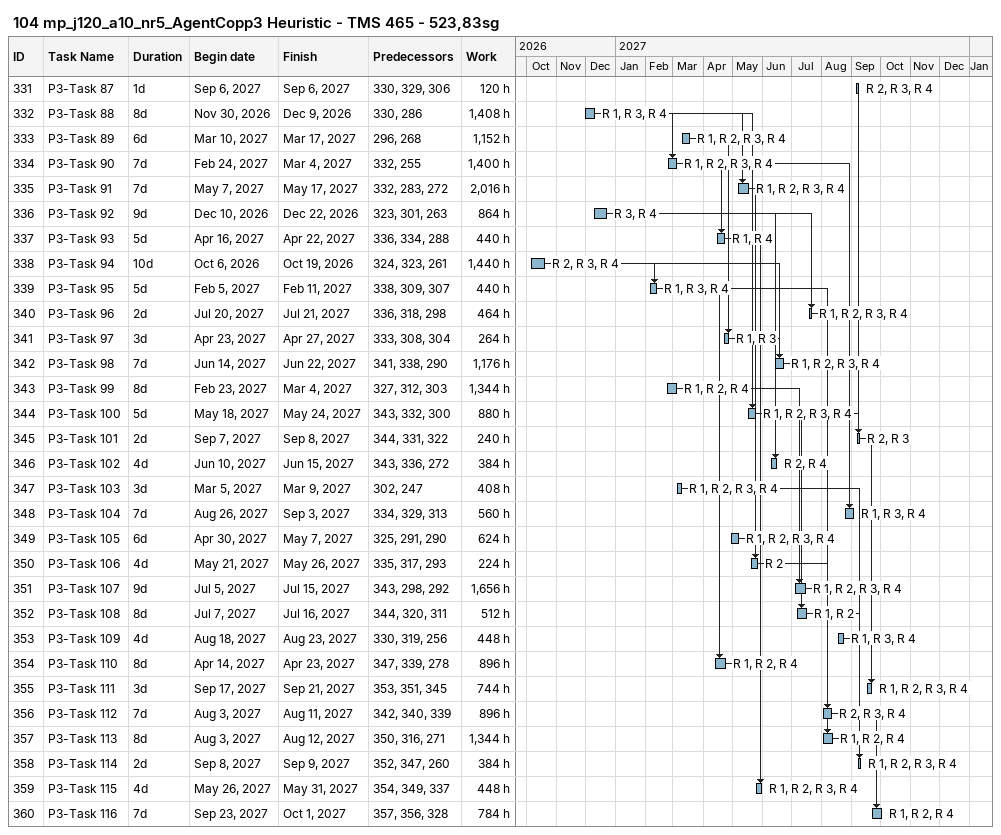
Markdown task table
104 mp_j120_a10_nr5_AgentCopp3 Heuristic - TMS 465 - 523,83sg

| ID | Task | Duration | Start | Finish | Predecessors | Resources | Work (h) |
|---|---|---|---|---|---|---|---|
| 331 | P3-Task 87 | 1d | 2027-09-06 | 2027-09-06 | 330, 329, 306 | R 2, R 3, R 4 | 120 |
| 332 | P3-Task 88 | 8d | 2026-11-30 | 2026-12-09 | 330, 286 | R 1, R 3, R 4 | 1408 |
| 333 | P3-Task 89 | 6d | 2027-03-10 | 2027-03-17 | 296, 268 | R 1, R 2, R 3, R 4 | 1152 |
| 334 | P3-Task 90 | 7d | 2027-02-24 | 2027-03-04 | 332, 255 | R 1, R 2, R 3, R 4 | 1400 |
| 335 | P3-Task 91 | 7d | 2027-05-07 | 2027-05-17 | 332, 283, 272 | R 1, R 2, R 3, R 4 | 2016 |
| 336 | P3-Task 92 | 9d | 2026-12-10 | 2026-12-22 | 323, 301, 263 | R 3, R 4 | 864 |
| 337 | P3-Task 93 | 5d | 2027-04-16 | 2027-04-22 | 336, 334, 288 | R 1, R 4 | 440 |
| 338 | P3-Task 94 | 10d | 2026-10-06 | 2026-10-19 | 324, 323, 261 | R 2, R 3, R 4 | 1440 |
| 339 | P3-Task 95 | 5d | 2027-02-05 | 2027-02-11 | 338, 309, 307 | R 1, R 3, R 4 | 440 |
| 340 | P3-Task 96 | 2d | 2027-07-20 | 2027-07-21 | 336, 318, 298 | R 1, R 2, R 3, R 4 | 464 |
| 341 | P3-Task 97 | 3d | 2027-04-23 | 2027-04-27 | 333, 308, 304 | R 1, R 3 | 264 |
| 342 | P3-Task 98 | 7d | 2027-06-14 | 2027-06-22 | 341, 338, 290 | R 1, R 2, R 3, R 4 | 1176 |
| 343 | P3-Task 99 | 8d | 2027-02-23 | 2027-03-04 | 327, 312, 303 | R 1, R 2, R 4 | 1344 |
| 344 | P3-Task 100 | 5d | 2027-05-18 | 2027-05-24 | 343, 332, 300 | R 1, R 2, R 3, R 4 | 880 |
| 345 | P3-Task 101 | 2d | 2027-09-07 | 2027-09-08 | 344, 331, 322 | R 2, R 3 | 240 |
| 346 | P3-Task 102 | 4d | 2027-06-10 | 2027-06-15 | 343, 336, 272 | R 2, R 4 | 384 |
| 347 | P3-Task 103 | 3d | 2027-03-05 | 2027-03-09 | 302, 247 | R 1, R 2, R 3, R 4 | 408 |
| 348 | P3-Task 104 | 7d | 2027-08-26 | 2027-09-03 | 334, 329, 313 | R 1, R 3, R 4 | 560 |
| 349 | P3-Task 105 | 6d | 2027-04-30 | 2027-05-07 | 325, 291, 290 | R 1, R 2, R 3, R 4 | 624 |
| 350 | P3-Task 106 | 4d | 2027-05-21 | 2027-05-26 | 335, 317, 293 | R 2 | 224 |
| 351 | P3-Task 107 | 9d | 2027-07-05 | 2027-07-15 | 343, 298, 292 | R 1, R 2, R 3, R 4 | 1656 |
| 352 | P3-Task 108 | 8d | 2027-07-07 | 2027-07-16 | 344, 320, 311 | R 1, R 2 | 512 |
| 353 | P3-Task 109 | 4d | 2027-08-18 | 2027-08-23 | 330, 319, 256 | R 1, R 3, R 4 | 448 |
| 354 | P3-Task 110 | 8d | 2027-04-14 | 2027-04-23 | 347, 339, 278 | R 1, R 2, R 4 | 896 |
| 355 | P3-Task 111 | 3d | 2027-09-17 | 2027-09-21 | 353, 351, 345 | R 1, R 2, R 3, R 4 | 744 |
| 356 | P3-Task 112 | 7d | 2027-08-03 | 2027-08-11 | 342, 340, 339 | R 2, R 3, R 4 | 896 |
| 357 | P3-Task 113 | 8d | 2027-08-03 | 2027-08-12 | 350, 316, 271 | R 1, R 2, R 4 | 1344 |
| 358 | P3-Task 114 | 2d | 2027-09-08 | 2027-09-09 | 352, 347, 260 | R 1, R 2, R 3, R 4 | 384 |
| 359 | P3-Task 115 | 4d | 2027-05-26 | 2027-05-31 | 354, 349, 337 | R 1, R 2, R 3, R 4 | 448 |
| 360 | P3-Task 116 | 7d | 2027-09-23 | 2027-10-01 | 357, 356, 328 | R 1, R 2, R 4 | 784 |
